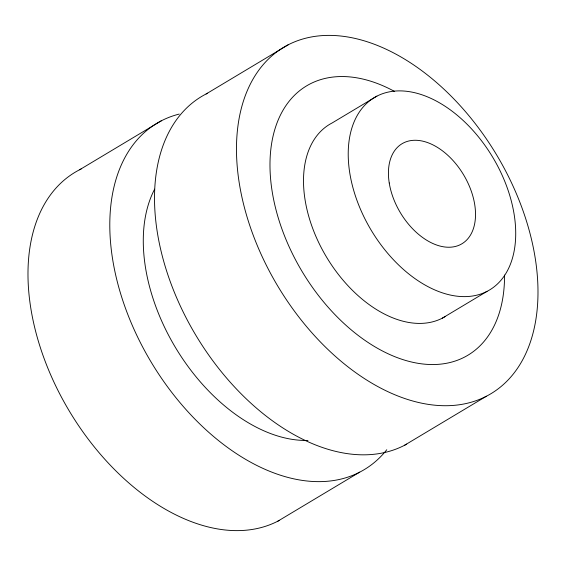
<?xml version="1.0" encoding="UTF-8"?>
<svg xmlns="http://www.w3.org/2000/svg" width="566" height="566" viewBox="0 0 566 566"><rect width="100%" height="100%" fill="white"/><g stroke="black" fill="none" stroke-linecap="round" stroke-linejoin="round"><path stroke-width="0.85" d="M79.601 169.765L161.409 120.756M206.13 93.97L288.122 44.848M376.906 96.142L332.178 122.935A112.132 70.877 59.1 0 0 325.457 255.28A112.132 70.877 59.1 0 0 445.258 316.507M442.336 318.149L487.057 291.356A112.132 70.877 59.1 0 0 459.104 116.851A112.132 70.877 59.1 0 0 349.781 173.04A112.132 70.877 59.1 0 0 487.057 291.356M277.878 521.152L359.686 472.143M404.407 445.35L486.399 396.235A201.836 127.583 59.1 0 0 436.082 82.127A201.836 127.583 59.1 0 0 239.291 183.264A201.836 127.583 59.1 0 0 486.399 396.235M307.968 440.426A156.987 99.234 59.1 0 1 176.465 349.172A156.987 99.234 59.1 0 1 154.645 189.15M504.532 275.041A156.987 99.234 59.1 0 1 385.524 352.533A156.987 99.234 59.1 0 1 270.06 159.923A156.987 99.234 59.1 0 1 394.424 91.367M279.42 520.338A201.836 127.583 59.1 0 1 65.14 403.883A201.836 127.583 59.1 0 1 81.122 169.001M386.769 449.744A201.836 127.583 59.1 0 1 153.428 365.848A201.836 127.583 59.1 0 1 179.217 114.077M406.713 444.119A201.836 127.583 59.1 0 1 192.008 328.683A201.836 127.583 59.1 0 1 207.651 93.206M389.238 182.981A58.305 36.861 59.1 0 0 460.618 244.505A58.305 36.861 59.1 0 0 446.086 153.761A58.305 36.861 59.1 0 0 389.238 182.981"/></g></svg>
